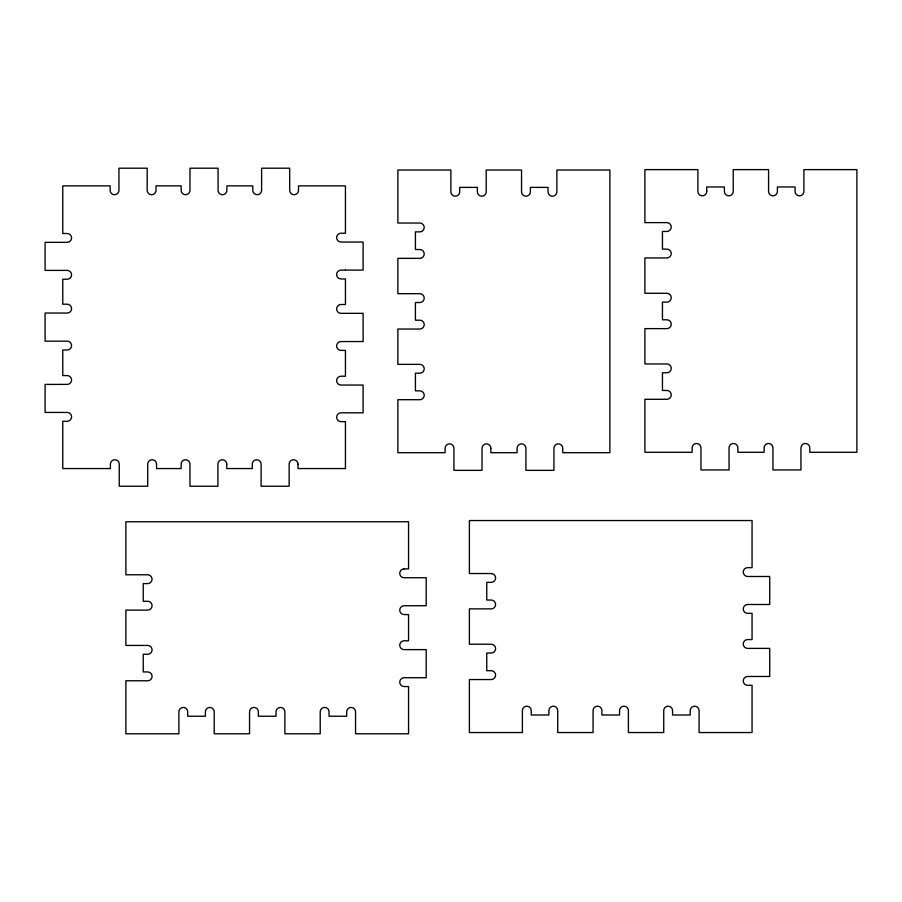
<?xml version="1.0" encoding="UTF-8"?>
<svg xmlns="http://www.w3.org/2000/svg" width="902" height="902" viewBox="0 0 902 902"><rect width="100%" height="100%" fill="white"/><g stroke="black" fill="none" stroke-linecap="round" stroke-linejoin="round"><path stroke-width="1.35" d="M67.143 242.345L45.1 242.345L45.1 270.397L67.143 270.397A4.42 4.42 0 0 1 71.562 274.817A4.42 4.42 0 0 1 67.143 279.225L62.768 279.225L62.768 304.2L67.143 304.2A4.42 4.42 0 0 1 71.562 308.619A4.42 4.42 0 0 1 67.143 313.039L45.1 313.039L45.1 341.17L67.143 341.17A4.42 4.42 0 0 1 71.562 345.59A4.42 4.42 0 0 1 67.143 349.999L62.768 349.999L62.768 375.57L67.143 375.57A4.42 4.42 0 0 1 71.562 379.99A4.42 4.42 0 0 1 67.143 384.399L45.1 384.41L45.1 412.44L67.143 412.44A4.42 4.42 0 0 1 71.562 416.859A4.42 4.42 0 0 1 67.143 421.279L62.768 421.268L62.768 468.555L110.416 468.555L110.416 464.169A4.42 4.42 0 0 1 114.836 459.749A4.42 4.42 0 0 1 119.256 464.169L119.244 486.223L147.725 486.223L147.714 464.169A4.42 4.42 0 0 1 152.134 459.749A4.42 4.42 0 0 1 156.553 464.169M345.443 270.104L363.1 270.104L363.1 242.04L341.057 242.04A4.42 4.42 0 0 1 336.638 237.632A4.42 4.42 0 0 1 341.057 233.212L345.443 233.212L345.443 185.88L298.517 185.88L298.517 190.299A4.42 4.42 0 0 1 294.097 194.708A4.42 4.42 0 0 1 289.689 190.299L289.677 168.212L261.603 168.212L261.603 190.299A4.42 4.42 0 0 1 257.183 194.708A4.42 4.42 0 0 1 252.774 190.299L252.774 185.88L226.898 185.88L226.898 190.299A4.409 4.409 0 0 1 222.49 194.708A4.409 4.409 0 0 1 218.07 190.299L218.07 168.212L189.972 168.212L189.972 190.299A4.42 4.42 0 0 1 185.553 194.708A4.42 4.42 0 0 1 181.144 190.299L181.144 185.88L156.023 185.88L156.023 190.299A4.409 4.409 0 0 1 151.604 194.708A4.409 4.409 0 0 1 147.195 190.299L147.184 168.212L118.951 168.212L118.951 190.299A4.42 4.42 0 0 1 114.531 194.708A4.42 4.42 0 0 1 110.123 190.299L110.123 185.88L62.768 185.88L62.768 233.505L67.143 233.505A4.42 4.42 0 0 1 71.562 237.925A4.42 4.42 0 0 1 67.143 242.345M345.443 270.104L341.057 270.104A4.42 4.42 0 0 0 336.638 274.524A4.42 4.42 0 0 0 341.057 278.943L345.443 278.943L345.443 304.504L341.069 304.504A4.42 4.42 0 0 0 336.638 308.924A4.42 4.42 0 0 0 341.057 313.332L363.111 313.332L363.111 341.542L341.057 341.542A4.42 4.42 0 0 0 336.638 345.962A4.42 4.42 0 0 0 341.057 350.382L345.443 350.382L345.443 376.213L341.069 376.213A4.42 4.42 0 0 0 336.638 380.633A4.42 4.42 0 0 0 341.057 385.041L363.1 385.053L363.1 412.812L341.057 412.812A4.42 4.42 0 0 0 336.638 417.231A4.42 4.42 0 0 0 341.057 421.64L345.443 421.64L345.443 468.555L297.976 468.555L297.976 464.18M404.164 568.891L408.55 568.891L408.55 521.773L125.874 521.773L125.874 574.777L147.646 574.777A4.42 4.42 0 0 1 152.066 579.197A4.42 4.42 0 0 1 147.646 583.605L143.238 583.605L143.238 601.273L147.646 601.273A4.42 4.42 0 0 1 152.066 605.693A4.42 4.42 0 0 1 147.646 610.113L125.874 610.113L125.874 645.437L147.646 645.449A4.42 4.42 0 0 1 152.066 649.857A4.42 4.42 0 0 1 147.646 654.277L143.238 654.277L143.238 671.945L147.646 671.945A4.42 4.42 0 0 1 152.066 676.365A4.42 4.42 0 0 1 147.646 680.773L125.874 680.773L125.874 733.788L178.878 733.788L178.878 711.847A4.42 4.42 0 0 1 183.286 707.439A4.42 4.42 0 0 1 187.706 711.847L187.706 716.233L205.374 716.233L205.374 711.847A4.42 4.42 0 0 1 209.794 707.439A4.42 4.42 0 0 1 214.214 711.858L214.214 733.788L249.55 733.788L249.55 711.847A4.42 4.42 0 0 1 253.958 707.439A4.42 4.42 0 0 1 258.378 711.847L258.378 716.233L276.046 716.233L276.046 711.847A4.42 4.42 0 0 1 280.466 707.439A4.42 4.42 0 0 1 284.885 711.858L284.885 733.788L320.221 733.788L320.21 711.847A4.42 4.42 0 0 1 324.63 707.439A4.42 4.42 0 0 1 329.05 711.847L329.05 716.233L346.718 716.233L346.718 711.847A4.42 4.42 0 0 1 351.137 707.439A4.42 4.42 0 0 1 355.546 711.858L355.557 733.788L408.55 733.788L408.55 686.546L404.152 686.546A4.42 4.42 0 0 1 399.744 682.126A4.42 4.42 0 0 1 404.152 677.718L426.206 677.706L426.206 649.62L404.152 649.62A4.42 4.42 0 0 1 399.744 645.212A4.42 4.42 0 0 1 404.152 640.792L408.55 640.792L408.55 614.566L404.152 614.566A4.42 4.42 0 0 1 399.744 610.147A4.42 4.42 0 0 1 404.152 605.738L426.206 605.727L426.206 577.731L404.152 577.731A4.42 4.42 0 0 1 399.744 573.311A4.42 4.42 0 0 1 404.152 568.891M491.173 573.537L469.39 573.537L469.39 520.544L752.065 520.544L752.065 567.662L747.679 567.662A4.42 4.42 0 0 0 743.259 572.082A4.42 4.42 0 0 0 747.679 576.491L769.722 576.491L769.722 604.498L747.679 604.498A4.42 4.42 0 0 0 743.259 608.918A4.42 4.42 0 0 0 747.679 613.337L752.065 613.337L752.065 639.563L747.69 639.563A4.42 4.42 0 0 0 743.259 643.972A4.42 4.42 0 0 0 747.679 648.391L769.722 648.391L769.722 676.477L747.679 676.477A4.42 4.42 0 0 0 743.259 680.897A4.42 4.42 0 0 0 747.679 685.306L752.065 685.306L752.065 732.548L699.073 732.548L699.073 710.629A4.42 4.42 0 0 0 694.653 706.198A4.42 4.42 0 0 0 690.233 710.618L690.233 714.993L672.565 714.993L672.565 710.618A4.42 4.42 0 0 0 668.156 706.198A4.42 4.42 0 0 0 663.737 710.618L663.737 732.548L628.401 732.548L628.401 710.629A4.42 4.42 0 0 0 623.981 706.198A4.42 4.42 0 0 0 619.561 710.618L619.561 715.004L601.893 715.004L601.893 710.618A4.42 4.42 0 0 0 597.474 706.198A4.42 4.42 0 0 0 593.065 710.618L593.065 732.548L557.729 732.548L557.729 710.629A4.42 4.42 0 0 0 553.309 706.198A4.42 4.42 0 0 0 548.901 710.618L548.901 714.993L531.233 714.993L531.233 710.618A4.42 4.42 0 0 0 526.813 706.198A4.42 4.42 0 0 0 522.393 710.618L522.393 732.548L469.39 732.548L469.39 679.544L491.162 679.544A4.42 4.42 0 0 0 495.581 675.136A4.42 4.42 0 0 0 491.162 670.716L486.753 670.716L486.753 653.048L491.173 653.048A4.42 4.42 0 0 0 495.581 648.628A4.42 4.42 0 0 0 491.173 644.22L469.39 644.208L469.39 608.873L491.162 608.873A4.42 4.42 0 0 0 495.581 604.464A4.42 4.42 0 0 0 491.162 600.044L486.753 600.044L486.753 582.376L491.173 582.376A4.42 4.42 0 0 0 495.581 577.957A4.42 4.42 0 0 0 491.173 573.548M706.728 191.393L706.728 186.973L724.396 186.973L724.396 191.393A4.42 4.42 0 0 0 728.816 195.813A4.42 4.42 0 0 0 733.236 191.393L733.236 169.621L768.572 169.621L768.572 191.382A4.42 4.42 0 0 0 772.98 195.802A4.42 4.42 0 0 0 777.4 191.393L777.4 186.973L795.068 186.973L795.068 191.393A4.42 4.42 0 0 0 799.488 195.813A4.42 4.42 0 0 0 803.896 191.393L803.907 169.621L856.9 169.621L856.9 452.285L809.782 452.285L809.782 447.911A4.42 4.42 0 0 0 805.373 443.48A4.42 4.42 0 0 0 800.953 447.899L800.953 469.953L772.946 469.953L772.946 447.899A4.42 4.42 0 0 0 768.527 443.48A4.42 4.42 0 0 0 764.118 447.899L764.118 452.285L737.881 452.285L737.881 447.911A4.42 4.42 0 0 0 733.473 443.491A4.42 4.42 0 0 0 729.053 447.899L729.053 469.953L700.967 469.953L700.967 447.899A4.42 4.42 0 0 0 696.547 443.48A4.42 4.42 0 0 0 692.138 447.899L692.138 452.285L644.896 452.285L644.896 399.293L666.815 399.293A4.42 4.42 0 0 0 671.246 394.873A4.42 4.42 0 0 0 666.826 390.465L662.451 390.453L662.451 372.785L666.826 372.785A4.42 4.42 0 0 0 671.246 368.377A4.42 4.42 0 0 0 666.826 363.957L644.896 363.957L644.896 328.621L666.815 328.621A4.42 4.42 0 0 0 671.246 324.213A4.42 4.42 0 0 0 666.826 319.793L662.451 319.793L662.451 302.125L666.826 302.125A4.42 4.42 0 0 0 671.246 297.705A4.42 4.42 0 0 0 666.826 293.285L644.896 293.285L644.896 257.949L666.815 257.949A4.42 4.42 0 0 0 671.246 253.541A4.42 4.42 0 0 0 666.826 249.121L662.451 249.121L662.451 231.453L666.826 231.453A4.42 4.42 0 0 0 671.246 227.033A4.42 4.42 0 0 0 666.826 222.614L644.896 222.625L644.896 169.621L697.9 169.621L697.9 191.382A4.42 4.42 0 0 0 702.32 195.802A4.42 4.42 0 0 0 706.728 191.393M226.74 464.18L226.74 468.555L252.278 468.555L252.278 464.169A4.42 4.42 0 0 1 256.698 459.749A4.42 4.42 0 0 1 261.106 464.169L261.106 486.223L289.136 486.223L289.136 464.169A4.42 4.42 0 0 1 293.556 459.749A4.42 4.42 0 0 1 297.964 464.169M156.553 464.18L156.553 468.555L181.133 468.555L181.133 464.169A4.42 4.42 0 0 1 185.553 459.749A4.42 4.42 0 0 1 189.961 464.169L189.961 486.223L217.912 486.223L217.912 464.169A4.42 4.42 0 0 1 222.332 459.749A4.42 4.42 0 0 1 226.74 464.169M490.857 448.317L490.857 452.691L517.083 452.691L517.083 448.305A4.42 4.42 0 0 1 521.503 443.885A4.42 4.42 0 0 1 525.922 448.305L525.922 470.359L553.929 470.359L553.918 448.305A4.42 4.42 0 0 1 558.338 443.885A4.42 4.42 0 0 1 562.758 448.305L562.758 452.691L609.876 452.691L609.876 170.027L556.872 170.027L556.872 191.799A4.42 4.42 0 0 1 552.452 196.219A4.42 4.42 0 0 1 548.044 191.799L548.044 187.379L530.376 187.379L530.376 191.799A4.42 4.42 0 0 1 525.956 196.208A4.42 4.42 0 0 1 521.548 191.799L521.548 170.027L486.212 170.027L486.212 191.799A4.42 4.42 0 0 1 481.792 196.219A4.42 4.42 0 0 1 477.372 191.799L477.372 187.379L459.704 187.379L459.704 191.799A4.42 4.42 0 0 1 455.284 196.208A4.42 4.42 0 0 1 450.876 191.799L450.876 170.027L397.872 170.027L397.872 223.019L419.802 223.019A4.42 4.42 0 0 1 424.211 227.439A4.42 4.42 0 0 1 419.802 231.859L415.427 231.859L415.427 249.527L419.802 249.527A4.42 4.42 0 0 1 424.211 253.947A4.42 4.42 0 0 1 419.802 258.355L397.872 258.355L397.872 293.691L419.802 293.691A4.42 4.42 0 0 1 424.211 298.111A4.42 4.42 0 0 1 419.802 302.52L415.416 302.531L415.416 320.199L419.802 320.199A4.42 4.42 0 0 1 424.222 324.619A4.42 4.42 0 0 1 419.802 329.027L397.872 329.027L397.872 364.363L419.802 364.363A4.42 4.42 0 0 1 424.211 368.783A4.42 4.42 0 0 1 419.802 373.202L415.427 373.191L415.427 390.859L419.802 390.859A4.42 4.42 0 0 1 424.222 395.279A4.42 4.42 0 0 1 419.802 399.699L397.872 399.699L397.872 452.691L445.114 452.691L445.114 448.305A4.42 4.42 0 0 1 449.523 443.885A4.42 4.42 0 0 1 453.943 448.305L453.943 470.359L482.029 470.359L482.029 448.305A4.42 4.42 0 0 1 486.449 443.885A4.42 4.42 0 0 1 490.857 448.305"/></g></svg>
